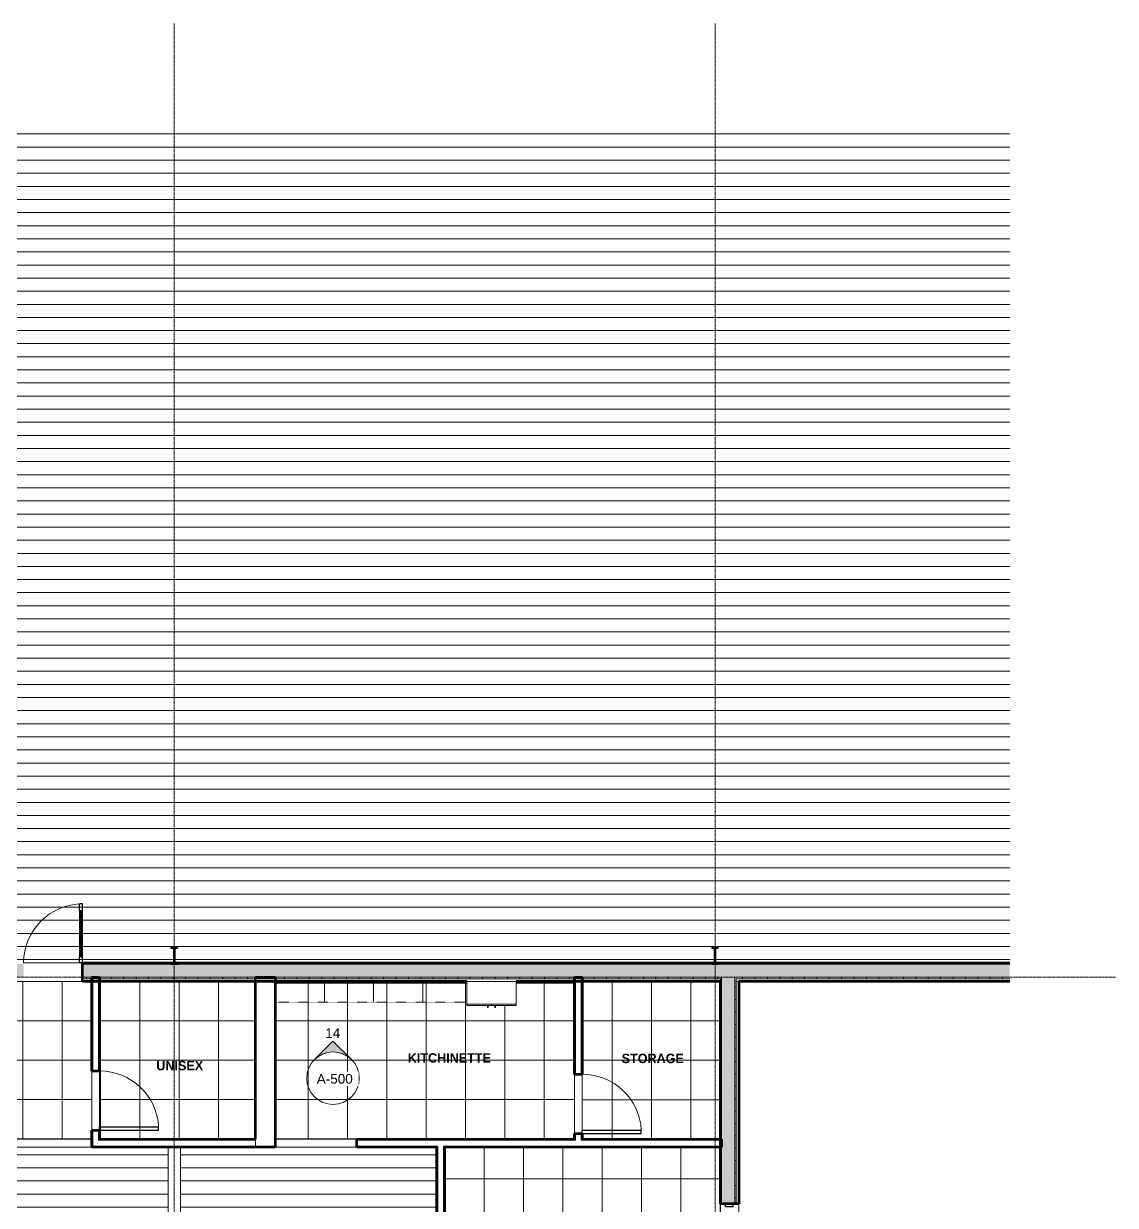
# Model space of a CAD drawing. Header units: inches. Extents: x 30 to 2293, y -1876 to -115.
# Drawn here: x 1608 to 2275, y -836 to -115 of the extents above; entities that cross this region are included whole.
import ezdxf

# ---------------------------------------------------------------- set-up
doc = ezdxf.new("R2010")
doc.units = ezdxf.units.IN
doc.header["$MEASUREMENT"] = 0
doc.linetypes.add('Grid Line 1_2_', pattern=[0.875, 0.5, -0.125, 0.125, -0.125])
doc.linetypes.add('Overhead', pattern=[0.15625, 0.09375, -0.0625])
for name, color, linetype, lineweight in [('A-AREA-IDEN', 2, 'Continuous', 9), ('A-CLNG', 13, 'Continuous', 18), ('A-CLNG-PATT', 13, 'Continuous', 18), ('A-DOOR', 31, 'Continuous', 18), ('A-DOOR-GLAZ', 31, 'Continuous', 40), ('A-GLAZ-CWMG', 51, 'Continuous', 9), ('A-ROOF-PATT', 132, 'Continuous', 18), ('A-WALL', 113, 'Continuous', 18), ('A-WALL-PATT', 111, 'Continuous', 60), ('G-ANNO-SYMB', 111, 'Continuous', 9), ('I-FURN-PNLS', 30, 'Continuous', 9), ('I-WALL', 2, 'Continuous', 18), ('L-SITE-WALL', 31, 'Continuous', 18), ('Q-CASE', 31, 'Continuous', 9), ('S-BEAM', 12, 'Continuous', 9), ('S-COLS', 52, 'Continuous', 9), ('S-GRID', 1, 'Continuous', 9)]:
    doc.layers.add(name, color=color, linetype=linetype, lineweight=lineweight)
doc.styles.add('Arial', font='arial.ttf', dxfattribs={"height": 5.901198})
doc.styles.add('Century Gothic_B', font='GOTHICB.TTF', dxfattribs={"height": 5.744479})
pattern_1 = [(161.57, (0.32, 0.32), (-2.56049618, -0.00053739), [0, -18.214, 2.022, 0]), (18.43, (-0.32, 0.32), (-2.56049618, 0.00053739), [0, -18.214, 2.022, 0]), (108.43, (0.32, 0.32), (1.2792209, -6.40087673), [6.07, -14.166]), (71.57, (-0.32, 0.32), (1.2792209, 6.40087673), [6.07, -14.166])]
pattern_2 = [(0, (0, 0), (0, 7.554), []), (90, (0, 0), (-7.554, 5e-16), [])]
pattern_3 = [(45, (0, 0), (-6.335677, 6.335677), []), (45, (0, 9.6), (-6.335677, 6.335677), [])]
pattern_4 = [(0, (0, 0), (20.48, 5.12), [0.845, -14.515, 0.845, -14.515, -81.92]), (0, (0, 0), (20.48, 5.12), [-30.72, 0.845, -29.875, 0.845, -14.515, -35.84]), (0, (0, 0), (20.48, 5.12), [-76.8, 0.845, -9.395, 0.845, -24.755]), (120, (7.68, 2.56), (-14.67405, 15.1762), [0.845, -14.515, 0.845, -14.515, -81.92]), (120, (7.68, 2.56), (-14.67405, 15.1762), [-30.72, 0.845, -29.875, 0.845, -14.515, -35.84]), (120, (7.68, 2.56), (-14.67405, 15.1762), [-76.8, 0.845, -9.395, 0.845, -24.755]), (240, (10.24, 12.8), (-5.80595, -20.2962), [0.845, -14.515, 0.845, -14.515, -81.92]), (240, (10.24, 12.8), (-5.80595, -20.2962), [-30.72, 0.845, -29.875, 0.845, -14.515, -35.84]), (240, (10.24, 12.8), (-5.80595, -20.2962), [-76.8, 0.845, -9.395, 0.845, -24.755])]

# ---------------------------------------------------------------- blocks, each defined once
blk = doc.blocks.new('Single-Glass 1 - 36_ x 84_-598703-REFLECTED CEILING PLAN - OFFICE ANNEX')
at = {"layer": 'A-DOOR', "color": 50, "lineweight": 30}
for p, q in [((16, 37.625), (16, 41.625)), ((18, 41.625), (16, 41.625)), ((16, 37.625), (18, 37.625)), ((18, 37.625), (18, 41.625)), ((16, 9.625), (18, 9.625)), ((16, 5.625), (16, 9.625)), ((18, 5.625), (18, 9.625)), ((18, 5.625), (16, 5.625))]:
    blk.add_line(p, q, dxfattribs=at)
at = {"layer": 'A-DOOR', "color": 7, "lineweight": 9}
for p, q in [((16, 9.625), (16, 37.625)), ((18, 9.625), (18, 37.625))]:
    blk.add_line(p, q, dxfattribs=at)
blk.add_arc((18, 5.625), 36, 90, 180, dxfattribs=at)
at = {"layer": 'A-DOOR-GLAZ', "color": 90}
blk.add_line((17, 37.625), (17, 9.625), dxfattribs=at)
blk = doc.blocks.new('Rectangular Mullion - Exterior 2_ x 4_5_-607530-REFLECTED CEILING PLAN - OFFICE ANNEX')
at = {"layer": 'A-GLAZ-CWMG', "color": 50, "lineweight": 30}
for p, q in [((0, 1.5), (-2, 1.5)), ((-2, 1.5), (-2, -3)), ((0, -3), (0, 1.5)), ((-2, -3), (0, -3))]:
    blk.add_line(p, q, dxfattribs=at)
blk = doc.blocks.new('W-Wide Flange - W18X50-V19-REFLECTED CEILING PLAN - OFFICE ANNEX')
at = {"layer": 'S-BEAM', "color": 7}
for p, q in [((1696.56, -800.04), (1696.56, -1173.52)), ((1704.06, -800.04), (1704.06, -1173.52)), ((1696.56, -1175.65), (1696.56, -1519.23)), ((1704.06, -1175.65), (1704.06, -1519.23)), ((1696.56, -1519.25), (1696.56, -1519.23)), ((1696.56, -1519.23), (1704.06, -1519.23)), ((1699.45, -1519.25), (1696.56, -1519.25)), ((1700.13, -1519.93), (1700.13, -1519.28)), ((1700.49, -1519.28), (1700.49, -1519.93)), ((1704.06, -1519.25), (1701.17, -1519.25)), ((1704.06, -1519.23), (1704.06, -1519.25))]:
    blk.add_line(p, q, dxfattribs=at)
for centre, start_param, end_param in [((1699.45, -1519.28), 0, 1.570796), ((1701.17, -1519.28), 1.570796, 3.141593)]:
    blk.add_ellipse(centre, major_axis=(0.68, 0), ratio=0.041631, start_param=start_param, end_param=end_param, dxfattribs=at)
blk = doc.blocks.new('Open Source Metal Building_Exterior_rvt-1-REFLECTED CEILING PLAN - OFFICE ANNEX')
at = {"layer": 'A-ROOF-PATT', "lineweight": 9}
h = blk.add_hatch(dxfattribs=at)
h.set_pattern_fill('FP_35', style=0, pattern_type=2)
h.set_pattern_definition([(180, (-24239.079, 22238.233), (1e-15, 7.993), [])])
h.paths.add_polyline_path([(1370.17, -687.71), (1370.2, -687.66), (1370.2, -679.28), (1370.04, -678.9), (1369.65, -678.74), (1368.31, -678.74), (1368.31, -678.47), (1372.31, -678.47), (1372.31, -678.74), (1370.97, -678.74), (1370.59, -678.9), (1370.43, -679.28), (1370.45, -687.71), (1700.17, -687.71), (1700.2, -687.66), (1700.2, -679.28), (1700.04, -678.9), (1699.65, -678.74), (1698.31, -678.74), (1698.31, -678.47), (1702.31, -678.47), (1702.31, -678.74), (1700.97, -678.74), (1700.59, -678.9), (1700.43, -679.35), (1700.45, -687.71), (2030.17, -687.71), (2030.2, -687.66), (2030.2, -679.28), (2030.04, -678.9), (2029.65, -678.74), (2028.31, -678.74), (2028.31, -678.47), (2032.31, -678.47), (2032.31, -678.74), (2030.97, -678.74), (2030.59, -678.9), (2030.43, -679.35), (2030.45, -687.71), (2210.16, -687.71), (2210.16, -179.33), (126.52, -179.33), (126.52, -687.71), (380.17, -687.71), (380.2, -687.66), (380.2, -679.28), (380.04, -678.9), (379.65, -678.74), (378.31, -678.74), (378.31, -678.47), (382.31, -678.47), (382.31, -678.74), (380.97, -678.74), (380.59, -678.9), (380.43, -679.35), (380.45, -687.71), (710.17, -687.71), (710.2, -687.66), (710.2, -679.28), (710.04, -678.9), (709.65, -678.74), (708.31, -678.74), (708.31, -678.47), (712.31, -678.47), (712.31, -678.74), (710.97, -678.74), (710.59, -678.9), (710.43, -679.35), (710.45, -687.71), (760.61, -687.71), (760.61, -200.84), (1118.36, -200.84), (1118.36, -448.84), (1039.36, -448.84), (1039.36, -571.59), (1118.36, -571.59), (1118.36, -687.71), (1370.04, -687.71)], flags=0)
h.paths.add_polyline_path([(852.8, -687.71), (1040.17, -687.71), (1040.2, -687.66), (1040.2, -679.28), (1040.04, -678.9), (1039.65, -678.74), (1038.31, -678.74), (1038.31, -678.47), (1042.31, -678.47), (1042.31, -678.74), (1040.97, -678.74), (1040.59, -678.9), (1040.43, -679.35), (1040.45, -687.71), (1113.61, -687.71), (1113.61, -675.59), (765.36, -675.59), (765.36, -687.71), (777.65, -687.71)], flags=0)
h.paths.add_polyline_path([(882.26, -639.09), (887.01, -639.09), (887.01, -636.71), (882.26, -636.71)], flags=0)
h.paths.add_polyline_path([(765.36, -576.34), (826.86, -576.34), (826.86, -571.59), (765.36, -571.59)], flags=0)
h.paths.add_polyline_path([(826.86, -448.84), (826.86, -444.09), (765.36, -444.09), (765.36, -448.84), (777.65, -448.84)], flags=0)
h.paths.add_polyline_path([(1031.23, -383.71), (1035.36, -383.71), (1035.36, -381.34), (1030.61, -381.34), (1030.61, -383.71)], flags=0)
h.paths.add_polyline_path([(862.26, -383.71), (867.01, -383.71), (867.01, -349.59), (862.26, -349.59), (862.26, -379.34)], flags=0)
h = blk.add_hatch(dxfattribs=at)
h.set_pattern_fill('FP_33', style=0, pattern_type=2)
h.set_pattern_definition([(180, (-24239.079, 21231.977), (1e-15, 7.993), [])])
h.paths.add_polyline_path([(1949.7, -1624.02), (2105.44, -1624.02), (2105.44, -1405.9), (2045.94, -1405.9), (2045.94, -1405.96), (2042.31, -1405.96), (2042.31, -1409.46), (2045.94, -1409.46), (2045.94, -1418.21), (2045.81, -1418.21), (2045.81, -1537.46), (1709.69, -1537.46), (1709.69, -1538.96), (487.19, -1538.96), (487.19, -1537.46), (367.31, -1537.46), (367.31, -1522.46), (365.81, -1522.46), (365.81, -1125.33), (365.58, -1125.33), (365.58, -1019.33), (368.31, -1019.33), (368.31, -1015.83), (365.81, -1015.83), (365.81, -1004.85), (368.31, -1004.85), (368.31, -1001.35), (186.31, -1001.35), (186.31, -1624.02), (1689.25, -1624.02)], flags=0)
h.paths.add_polyline_path([(415.94, -1532.96), (487.19, -1532.96), (487.19, -1527.71), (710.2, -1527.71), (710.2, -1521.27), (710.04, -1520.89), (709.65, -1520.73), (708.31, -1520.73), (708.31, -1520.46), (712.31, -1520.46), (712.31, -1520.73), (710.97, -1520.73), (710.59, -1520.89), (710.43, -1521.27), (710.43, -1527.71), (1040.2, -1527.71), (1040.2, -1521.27), (1040.04, -1520.89), (1039.65, -1520.73), (1038.31, -1520.73), (1038.31, -1520.46), (1042.31, -1520.46), (1042.31, -1520.73), (1040.97, -1520.73), (1040.59, -1520.89), (1040.43, -1521.27), (1040.43, -1527.71), (1102.03, -1527.71), (1102.03, -1340.96), (1181.03, -1340.96), (1181.03, -1017.21), (1082.4, -1017.21), (1082.4, -1012.46), (1116.03, -1012.46), (1116.03, -975.09), (1101.28, -975.09), (1101.28, -945.09), (1116.03, -945.09), (1116.03, -933.09), (1101.28, -933.09), (1101.28, -922.59), (1090.78, -922.59), (1090.78, -907.84), (1069.4, -907.84), (1069.4, -922.59), (1044.06, -922.59), (1044.06, -1519.25), (1036.56, -1519.23), (1036.56, -922.59), (949.4, -922.59), (949.4, -907.84), (928.03, -907.84), (928.03, -922.59), (917.53, -922.59), (917.53, -933.09), (902.78, -933.09), (902.78, -945.09), (917.53, -945.09), (917.53, -975.09), (902.78, -975.09), (902.78, -1012.46), (934.4, -1012.46), (934.4, -1017.21), (898.03, -1017.21), (898.03, -962.77), (714.06, -962.77), (714.06, -1519.25), (706.56, -1519.23), (706.56, -962.77), (627.56, -962.77), (627.56, -1012.71), (481.44, -1012.71), (481.44, -1127.7), (384.06, -1127.7), (384.06, -1519.25), (377.06, -1519.25), (377.06, -1522.46), (371.81, -1522.46), (371.81, -1532.96), (414.94, -1532.96)], flags=0)
h.paths.add_polyline_path([(2036.25, -1532.96), (2041.31, -1532.96), (2041.31, -1418.21), (2034.06, -1418.21), (2034.06, -1519.25), (2026.56, -1519.23), (2026.56, -1347.59), (1949.31, -1347.59), (1949.31, -1376.59), (1803.12, -1376.59), (1803.12, -1532.96), (2035.25, -1532.96)], flags=0)
h.paths.add_polyline_path([(1744.75, -1532.96), (1798.62, -1532.96), (1798.62, -1456.21), (1709.69, -1456.21), (1709.69, -1532.96), (1711.69, -1532.96)], flags=0)
h.paths.add_polyline_path([(2030.2, -1530.46), (2028.31, -1530.46), (2028.31, -1530.19), (2029.65, -1530.19), (2030.04, -1530.03), (2030.2, -1529.65), (2030.2, -1521.27), (2030.04, -1520.89), (2029.65, -1520.73), (2028.31, -1520.73), (2028.31, -1520.46), (2032.31, -1520.46), (2032.31, -1520.73), (2030.97, -1520.73), (2030.59, -1520.89), (2030.43, -1521.27), (2030.43, -1529.65), (2030.59, -1530.03), (2030.97, -1530.19), (2032.31, -1530.19), (2032.31, -1530.46), (2030.43, -1530.46)], flags=0)
h.paths.add_polyline_path([(380.43, -1530.46), (378.31, -1530.46), (378.31, -1530.19), (379.65, -1530.19), (380.04, -1530.03), (380.2, -1529.65), (380.2, -1521.27), (380.04, -1520.89), (379.65, -1520.73), (378.31, -1520.73), (378.31, -1520.46), (382.31, -1520.46), (382.31, -1520.73), (380.97, -1520.73), (380.59, -1520.89), (380.43, -1521.27), (380.43, -1529.65), (380.59, -1530.03), (380.97, -1530.19), (382.31, -1530.19), (382.31, -1530.46), (380.97, -1530.46)], flags=0)
h.paths.add_polyline_path([(199.31, -1530.46), (195.31, -1530.46), (195.31, -1530.19), (196.65, -1530.19), (197.04, -1530.03), (197.2, -1529.65), (197.2, -1521.27), (197.04, -1520.89), (196.65, -1520.73), (195.31, -1520.73), (195.31, -1520.46), (199.31, -1520.46), (199.31, -1520.73), (197.97, -1520.73), (197.59, -1520.89), (197.43, -1521.27), (197.43, -1529.65), (197.59, -1530.03), (197.97, -1530.19), (199.31, -1530.19)], flags=0)
h.paths.add_polyline_path([(1589.78, -1527.71), (1700.2, -1527.71), (1700.2, -1521.27), (1700.04, -1520.89), (1699.65, -1520.73), (1698.31, -1520.73), (1698.31, -1520.46), (1702.31, -1520.46), (1702.31, -1520.73), (1700.97, -1520.73), (1700.59, -1520.89), (1700.43, -1521.27), (1700.43, -1527.71), (1704.94, -1527.71), (1704.94, -1451.71), (1798.62, -1451.71), (1798.62, -1371.84), (1860.56, -1371.84), (1860.56, -800.04), (1704.06, -800.04), (1704.06, -1173.52), (1799.69, -1173.52), (1799.69, -1175.65), (1796.85, -1175.65), (1796.85, -1175.52), (1796.92, -1175.52), (1796.92, -1175.59), (1799.62, -1175.59), (1799.62, -1175.45), (1796.06, -1175.45), (1796.06, -1175.65), (1704.06, -1175.65), (1704.06, -1519.25), (1696.56, -1519.23), (1696.56, -1175.65), (1644.06, -1175.65), (1644.06, -1175.45), (1640.5, -1175.45), (1640.5, -1175.59), (1643.21, -1175.59), (1643.21, -1175.52), (1643.27, -1175.52), (1643.27, -1175.65), (1640.44, -1175.65), (1640.44, -1173.52), (1696.56, -1173.52), (1696.56, -800.04), (1589.78, -800.04), (1589.78, -1458.3)], flags=0)
h.paths.add_polyline_path([(2030.43, -1519.92), (2030.13, -1519.92), (2030.13, -1519.28), (2030.49, -1519.28), (2030.49, -1519.92)], flags=0)
h.paths.add_polyline_path([(1700.49, -1519.92), (1700.13, -1519.92), (1700.13, -1519.28), (1700.49, -1519.28)], flags=0)
h.paths.add_polyline_path([(1040.43, -1519.92), (1040.13, -1519.92), (1040.13, -1519.28), (1040.49, -1519.28), (1040.49, -1519.92)], flags=0)
h.paths.add_polyline_path([(710.49, -1519.92), (710.13, -1519.92), (710.13, -1519.28), (710.49, -1519.28)], flags=0)
h.paths.add_polyline_path([(380.13, -1519.92), (380.13, -1519.28), (380.49, -1519.28), (380.49, -1519.92), (380.2, -1519.92)], flags=0)
h.paths.add_polyline_path([(197.61, -1519.9), (197.26, -1519.9), (197.26, -1519.26), (197.61, -1519.26)], flags=0)
h.paths.add_polyline_path([(199.31, -1519.24), (193.69, -1519.21), (193.69, -1015.96), (201.19, -1015.96), (201.19, -1519.24), (199.77, -1519.24)], flags=0)
h.paths.add_polyline_path([(1800.01, -1289.65), (1799.95, -1289.65), (1799.95, -1286.82), (1800.08, -1286.82), (1800.08, -1286.88), (1800.01, -1286.88), (1800.01, -1289.59), (1800.15, -1289.59), (1800.15, -1286.03), (1799.95, -1286.03), (1799.95, -1179.27), (1800.15, -1179.27), (1800.15, -1175.71), (1801.72, -1175.71), (1801.72, -1179.27), (1802.08, -1179.27), (1802.08, -1289.65), (1800.08, -1289.65)], flags=0)
h.paths.add_polyline_path([(1802.02, -1289.59), (1802.02, -1286.09), (1801.79, -1286.09), (1801.79, -1286.28), (1801.72, -1286.28), (1801.72, -1289.59)], flags=0)
h.paths.add_polyline_path([(1796.31, -1173.88), (1799.62, -1173.88), (1799.62, -1173.59), (1796.13, -1173.59), (1796.13, -1173.81), (1796.31, -1173.81)], flags=0)
h.paths.add_polyline_path([(1642.21, -1173.88), (1643.81, -1173.88), (1643.81, -1173.81), (1644, -1173.81), (1644, -1173.59), (1640.5, -1173.59), (1640.5, -1173.88), (1640.79, -1173.88)], flags=0)
h.paths.add_polyline_path([(476.94, -1122.95), (476.94, -1012.71), (384.06, -1012.71), (384.06, -1122.95), (386.97, -1122.95)], flags=0)
h.paths.add_polyline_path([(376.31, -1122.95), (376.56, -1122.95), (376.56, -1019.33), (370.08, -1019.33), (370.08, -1122.95)], flags=0)
h.paths.add_polyline_path([(196.65, -1015.46), (195.31, -1015.46), (195.31, -1015.19), (196.65, -1015.19), (197.04, -1015.03), (197.2, -1014.65), (197.2, -1006.27), (197.04, -1005.89), (196.65, -1005.73), (195.31, -1005.73), (195.31, -1005.46), (199.31, -1005.46), (199.31, -1005.73), (197.97, -1005.73), (197.59, -1005.89), (197.43, -1006.27), (197.43, -1014.65), (197.59, -1015.03), (197.97, -1015.19), (199.31, -1015.19), (199.31, -1015.46), (197.2, -1015.46)], flags=0)
h.paths.add_polyline_path([(500.08, -1007.96), (622.81, -1007.96), (622.81, -698.96), (384.06, -698.96), (384.06, -1007.96), (481.44, -1007.96)], flags=0)
h.paths.add_polyline_path([(898.03, -958.02), (898.03, -698.96), (714.06, -698.96), (714.06, -958.02), (777.65, -958.02)], flags=0)
h.paths.add_polyline_path([(627.56, -958.02), (706.56, -958.02), (706.56, -698.96), (627.56, -698.96), (627.56, -953.85)], flags=0)
h.paths.add_polyline_path([(1100.88, -931.59), (1100.5, -931.59), (1100.5, -931.26), (1100.88, -931.26)], flags=0)
h.paths.add_polyline_path([(926.53, -923.37), (926.2, -923.37), (926.2, -922.98), (926.53, -922.98)], flags=0)
at = {"layer": 'A-WALL-PATT', "lineweight": 9}
h = blk.add_hatch(dxfattribs=at)
h.set_pattern_fill('FP_31', color=8, style=0, pattern_type=2)
h.set_pattern_definition(pattern_1)
h.paths.add_polyline_path([(1540.94, -696.46), (1608.4, -696.46), (1608.4, -688.46), (1540.94, -688.46)], flags=0)
h.paths.add_polyline_path([(1234.94, -696.46), (1234.94, -688.46), (1174.4, -688.46), (1174.4, -696.46)], flags=0)
h.paths.add_polyline_path([(2210.16, -696.46), (2210.16, -688.46), (1644.4, -688.46), (1644.4, -696.46), (2079.93, -696.46)], flags=0)
h.paths.add_polyline_path([(1103.22, -696.46), (1138.4, -696.46), (1138.4, -688.46), (421.56, -688.46), (421.56, -696.46), (1038.11, -696.46)], flags=0)
h.paths.add_polyline_path([(126.52, -696.46), (385.56, -696.46), (385.56, -688.46), (126.52, -688.46), (126.52, -695.73)], flags=0)
h = blk.add_hatch(dxfattribs=at)
h.set_pattern_fill('FP_32', style=0, pattern_type=2)
h.set_pattern_definition(pattern_2)
h.paths.add_polyline_path([(1608.4, -697.46), (1608.4, -696.46), (1540.94, -696.46), (1540.94, -697.46), (1559.02, -697.46)], flags=0)
h.paths.add_polyline_path([(2079.93, -697.46), (2210.16, -697.46), (2210.16, -696.46), (2042.31, -696.46), (2042.31, -697.46), (2047.37, -697.46)], flags=0)
h.paths.add_polyline_path([(1949.7, -697.46), (2034.31, -697.46), (2034.31, -696.46), (1644.4, -696.46), (1644.4, -697.46), (1819.47, -697.46)], flags=0)
h.paths.add_polyline_path([(367.31, -697.46), (368.31, -697.46), (368.31, -696.46), (126.52, -696.46), (126.52, -697.46), (354.41, -697.46)], flags=0)
h.paths.add_polyline_path([(385.56, -697.46), (385.56, -696.46), (376.31, -696.46), (376.31, -697.46), (377.06, -697.46)], flags=0)
h.paths.add_polyline_path([(907.88, -697.46), (1138.4, -697.46), (1138.4, -696.46), (421.56, -696.46), (421.56, -697.46), (777.65, -697.46)], flags=0)
h.paths.add_polyline_path([(1174.4, -697.46), (1234.94, -697.46), (1234.94, -696.46), (1174.4, -696.46)], flags=0)
h = blk.add_hatch(dxfattribs=at)
h.set_pattern_fill('FP_31', color=8, style=0, pattern_type=2)
h.set_pattern_definition(pattern_1)
h.paths.add_polyline_path([(2034.31, -1123.5), (2042.31, -1123.5), (2042.31, -1005.79), (2034.31, -1005.79), (2034.31, -1079.38)], flags=0)
h.paths.add_polyline_path([(2042.31, -967.6), (2042.31, -872.76), (2034.31, -872.76), (2034.31, -967.6)], flags=0)
h.paths.add_polyline_path([(2042.31, -834.57), (2042.31, -696.46), (2034.31, -696.46), (2034.31, -834.57)], flags=0)
h = blk.add_hatch(dxfattribs=at)
h.set_pattern_fill('FP_32', style=0, pattern_type=2)
h.set_pattern_definition(pattern_2)
h.paths.add_polyline_path([(2042.31, -1123.5), (2043.31, -1123.5), (2043.31, -1005.79), (2042.31, -1005.79), (2042.31, -1079.38)], flags=0)
h.paths.add_polyline_path([(2042.31, -967.6), (2043.31, -967.6), (2043.31, -872.76), (2042.31, -872.76), (2042.31, -879.36)], flags=0)
h.paths.add_polyline_path([(2043.31, -834.57), (2043.31, -697.46), (2042.31, -697.46), (2042.31, -834.57)], flags=0)
at = {"layer": 'S-COLS'}
h = blk.add_hatch(dxfattribs=at)
h.set_pattern_fill('FP_34', color=256, style=0, pattern_type=2)
h.set_pattern_definition(pattern_3)
h.paths.add_polyline_path([(1698.31, -688.47), (1702.31, -688.47), (1702.31, -688.2), (1700.97, -688.2), (1700.59, -688.04), (1700.43, -687.66), (1700.43, -679.28), (1700.59, -678.9), (1700.97, -678.74), (1702.31, -678.74), (1702.31, -678.47), (1698.31, -678.47), (1698.31, -678.74), (1699.65, -678.74), (1700.04, -678.9), (1700.2, -679.35), (1700.2, -687.66), (1700.04, -688.04), (1699.65, -688.2), (1698.31, -688.2)], flags=0)
h = blk.add_hatch(dxfattribs=at)
h.set_pattern_fill('FP_34', color=256, style=0, pattern_type=2)
h.set_pattern_definition(pattern_3)
h.paths.add_polyline_path([(2032.31, -688.47), (2032.31, -688.2), (2030.97, -688.2), (2030.59, -688.04), (2030.43, -687.66), (2030.43, -679.28), (2030.59, -678.9), (2030.97, -678.74), (2032.31, -678.74), (2032.31, -678.47), (2028.31, -678.47), (2028.31, -678.74), (2029.65, -678.74), (2030.04, -678.9), (2030.2, -679.35), (2030.2, -687.66), (2030.04, -688.04), (2029.65, -688.2), (2028.31, -688.2), (2028.31, -688.47), (2031.09, -688.47)], flags=0)
at = {"layer": 'A-WALL', "color": 10}
for p, q in [((1644.4, -688.46), (2210.16, -688.46)), ((1644.4, -696.46), (2034.31, -696.46)), ((1644.4, -697.46), (2033.56, -697.46)), ((2033.56, -697.46), (2034.31, -697.46)), ((2033.56, -698.96), (2033.56, -697.46)), ((2034.31, -697.46), (2033.56, -697.46)), ((2034.31, -697.46), (2034.31, -696.46)), ((2034.31, -698.96), (2034.31, -697.46)), ((2034.31, -698.96), (2034.31, -834.57)), ((2042.31, -696.46), (2210.16, -696.46)), ((2042.31, -697.46), (2042.31, -696.46)), ((2042.31, -698.96), (2042.31, -697.46)), ((2042.31, -698.96), (2042.31, -834.57)), ((2043.31, -697.46), (2210.16, -697.46)), ((2043.31, -698.96), (2043.31, -697.46)), ((2043.31, -698.96), (2044.81, -698.96)), ((2043.31, -698.96), (2043.31, -834.57))]:
    blk.add_line(p, q, dxfattribs=at)
at = {"layer": 'L-SITE-WALL', "color": 10}
for p, q in [((1644.4, -687.71), (1608.4, -687.71)), ((1608.4, -698.96), (1644.4, -698.96)), ((2033.56, -834.57), (2033.56, -872.76)), ((2044.81, -872.76), (2044.81, -834.57))]:
    blk.add_line(p, q, dxfattribs=at)
at = {"layer": 'L-SITE-WALL', "color": 250, "lineweight": 60}
for p, q in [((1644.4, -698.96), (1644.4, -687.71)), ((1644.4, -687.71), (2210.16, -687.71)), ((1878.94, -698.96), (1644.4, -698.96)), ((2033.56, -698.96), (1908.94, -698.96)), ((2033.56, -834.57), (2033.56, -698.96)), ((2210.16, -698.96), (2044.81, -698.96)), ((2044.81, -698.96), (2044.81, -834.57)), ((2044.81, -834.57), (2033.56, -834.57))]:
    blk.add_line(p, q, dxfattribs=at)
at = {"layer": 'S-COLS', "color": 90, "lineweight": 40}
for p, q in [((1698.31, -678.74), (1698.31, -678.47)), ((1698.31, -678.47), (1702.31, -678.47)), ((1699.65, -678.74), (1698.31, -678.74)), ((1700.2, -687.66), (1700.2, -679.28)), ((1700.43, -679.28), (1700.43, -687.66)), ((1702.31, -678.74), (1700.97, -678.74)), ((1702.31, -678.47), (1702.31, -678.74)), ((2028.31, -678.74), (2028.31, -678.47)), ((2028.31, -678.47), (2032.31, -678.47)), ((2029.65, -678.74), (2028.31, -678.74)), ((2030.2, -687.66), (2030.2, -679.28)), ((2030.43, -679.28), (2030.43, -687.66)), ((2032.31, -678.74), (2030.97, -678.74)), ((2032.31, -678.47), (2032.31, -678.74)), ((1698.31, -688.2), (1699.65, -688.2)), ((1698.31, -688.47), (1698.31, -688.2)), ((1702.31, -688.47), (1698.31, -688.47)), ((1700.97, -688.2), (1702.31, -688.2)), ((1702.31, -688.2), (1702.31, -688.47)), ((2028.31, -688.2), (2029.65, -688.2)), ((2028.31, -688.47), (2028.31, -688.2)), ((2032.31, -688.47), (2028.31, -688.47)), ((2030.97, -688.2), (2032.31, -688.2)), ((2032.31, -688.2), (2032.31, -688.47))]:
    blk.add_line(p, q, dxfattribs=at)
for centre, start, end in [((1699.65, -679.28), 0, 90), ((1700.97, -679.28), 90, 180), ((2029.65, -679.28), 0, 90), ((2030.97, -679.28), 90, 180), ((1699.65, -687.66), 270, 0), ((1700.97, -687.66), 180, 270), ((2029.65, -687.66), 270, 0), ((2030.97, -687.66), 180, 270)]:
    blk.add_arc(centre, 0.543, start, end, dxfattribs=at)
at = {"layer": 'S-GRID', "linetype": 'Grid Line 1_2_'}
for p, q in [((1700.31, -114.83), (1700.31, -1843.89)), ((2030.31, -114.83), (2030.31, -1843.89)), ((2274.62, -696.46), (62.02, -696.46))]:
    blk.add_line(p, q, dxfattribs=at)
at = {"lineweight": 9}
for name, p in [('Single-Glass 1 - 36_ x 84_-598703-REFLECTED CEILING PLAN - OFFICE ANNEX', (1626.4, -693.34)), ('W-Wide Flange - W18X50-V19-REFLECTED CEILING PLAN - OFFICE ANNEX', (0, 0))]:
    blk.add_blockref(name, p, dxfattribs=at)
at = {"lineweight": 9, "extrusion": (0, 0, -1), "rotation": 90.0000000000013}
blk.add_blockref('Rectangular Mullion - Exterior 2_ x 4_5_-607530-REFLECTED CEILING PLAN - OFFICE ANNEX', (-2039.75, -834.57), dxfattribs=at)
blk = doc.blocks.new('Single-Flush - 36_ x 84_-340239-REFLECTED CEILING PLAN - OFFICE ANNEX')
at = {"layer": 'A-DOOR', "lineweight": 30}
for p, q in [((16, 2.37), (16, 38.39)), ((18, 38.39), (16, 38.39)), ((18, 2.37), (18, 38.39)), ((18, 2.37), (16, 2.37))]:
    blk.add_line(p, q, dxfattribs=at)
at = {"layer": 'A-DOOR', "lineweight": 9}
blk.add_arc((18, 2.37), 36.07, 93.17885, 180, dxfattribs=at)
blk = doc.blocks.new('293304 - 293304 2-686364-REFLECTED CEILING PLAN - OFFICE ANNEX')
at = {"layer": 'I-FURN-PNLS'}
blk.add_line((0.91, -14.15), (0.91, -13.4), dxfattribs=at)
at = {"layer": 'Q-CASE'}
for p, q in [((15.91, 0.6), (-14.09, 0.6)), ((-14.09, 0.6), (-14.09, -14.15)), ((-14.09, 0.6), (-14.09, -13.4)), ((-14.09, 0.6), (15.91, 0.6)), ((15.91, -14.15), (15.91, 0.6)), ((15.91, -13.4), (15.91, 0.6)), ((15.91, -13.4), (-14.09, -13.4)), ((-14.09, -14.15), (15.91, -14.15)), ((-1.53, -14.15), (-1.53, -15.17)), ((-1.15, -15.15), (-1.15, -14.15)), ((2.97, -15.15), (2.97, -14.15)), ((3.35, -14.15), (3.35, -15.17))]:
    blk.add_line(p, q, dxfattribs=at)
for centre, start, end in [((-1.34, -15.17), 180, 5.5918), ((3.16, -15.17), 174.4082, 0)]:
    blk.add_arc(centre, 0.188, start, end, dxfattribs=at)
blk = doc.blocks.new('Upper Cabinet-Double Door-Wall - 27_ x 36_H-702586-REFLECTED CEILING PLAN - OFFICE ANNEX')
at = {"layer": 'Q-CASE', "linetype": 'Overhead'}
for p, q in [((-12.33, 0.31), (-12.33, 12.31)), ((-12.33, 12.31), (14.67, 12.31)), ((14.67, 12.31), (14.67, 0.31)), ((14.67, 0.31), (-12.33, 0.31))]:
    blk.add_line(p, q, dxfattribs=at)
blk = doc.blocks.new('Upper Cabinet-Double Door-Wall - 30_ x 36_H-702469-REFLECTED CEILING PLAN - OFFICE ANNEX')
at = {"layer": 'Q-CASE', "linetype": 'Overhead'}
for p, q in [((-13.83, 0.31), (-13.83, 12.31)), ((-13.83, 12.31), (16.17, 12.31)), ((16.17, 12.31), (16.17, 0.31)), ((16.17, 0.31), (-13.83, 0.31))]:
    blk.add_line(p, q, dxfattribs=at)
blk = doc.blocks.new('Elevation - Filled Arrow-152140-REFLECTED CEILING PLAN - OFFICE ANNEX')
at = {"layer": 'G-ANNO-SYMB'}
blk.add_circle((0, 0), 0.25, dxfattribs=at)
blk = doc.blocks.new('Elevation - Filled Arrow-151867-REFLECTED CEILING PLAN - OFFICE ANNEX')
at = {"layer": 'G-ANNO-SYMB'}
h = blk.add_hatch(color=256, dxfattribs=at)
edge = h.paths.add_edge_path(flags=0)
edge.add_line((0, 0.354), (0.177, 0.177))
edge.add_arc((0, 0), 0.25, 45, 135)
edge.add_line((-0.177, 0.177), (0, 0.354))
for p, q in [((0, 0.354), (-0.177, 0.177)), ((0, 0.354), (-0.177, 0.177)), ((0.177, 0.177), (0, 0.354)), ((0.177, 0.177), (0, 0.354))]:
    blk.add_line(p, q, dxfattribs=at)
blk.add_arc((0, 0), 0.25, 45, 135, dxfattribs=at)

msp = doc.modelspace()

# ---------------------------------------------------------------- hatches: boundary and pattern name
at = {"layer": 'A-CLNG-PATT'}
h = msp.add_hatch(dxfattribs=at)
h.set_pattern_fill('FP_20', color=256, style=0, pattern_type=2)
h.set_pattern_definition([(90, (1631.903, -747.063), (24, -1e-15), []), (0, (1631.903, -747.063), (0, -24), [])])
h.paths.add_polyline_path([(1650.03, -795.29), (1650.03, -698.96), (1589.78, -698.96), (1589.78, -795.29), (1624.13, -795.29)], flags=0)
h = msp.add_hatch(dxfattribs=at)
h.set_pattern_fill('FP_21', color=256, style=0, pattern_type=2)
h.set_pattern_definition([(0, (1703.286, -747.063), (0, -24), []), (270, (1703.286, -747.063), (-24, -1e-15), [])])
h.paths.add_polyline_path([(1749.94, -795.29), (1749.94, -698.96), (1654.78, -698.96), (1654.78, -795.29), (1689.25, -795.29)], flags=0)
h = msp.add_hatch(dxfattribs=at)
h.set_pattern_fill('FP_23', color=256, style=0, pattern_type=2)
h.set_pattern_definition([(270, (2015.437, -771.125), (-24, -1e-15), []), (180, (2015.437, -771.125), (3e-15, 24), [])])
h.paths.add_polyline_path([(2033.56, -795.29), (2033.56, -698.96), (1949.31, -698.96), (1949.31, -795.29), (2014.82, -795.29)], flags=0)
h = msp.add_hatch(dxfattribs=at)
h.set_pattern_fill('FP_22', color=256, style=0, pattern_type=2)
h.set_pattern_definition([(0, (1854.053, -747.063), (0, -24), []), (270, (1854.053, -747.063), (-24, -1e-15), [])])
h.paths.add_polyline_path([(1944.56, -795.29), (1944.56, -699.59), (1908.94, -699.59), (1908.94, -713.71), (1878.94, -713.71), (1878.94, -699.59), (1761.94, -699.59), (1761.94, -795.29), (1819.47, -795.29)], flags=0)
h = msp.add_hatch(dxfattribs=at)
h.set_pattern_fill('FP_3', color=256, style=0, pattern_type=2)
h.set_pattern_definition([(0, (1937.437, -867.438), (0, -24), []), (270, (1937.437, -867.438), (-24, -1e-15), [])])
h.paths.add_polyline_path([(2033.56, -934.84), (2033.56, -800.04), (1865.31, -800.04), (1865.31, -934.84), (1949.7, -934.84)], flags=0)
at = {"layer": 'A-WALL-PATT', "lineweight": 9}
h = msp.add_hatch(dxfattribs=at)
h.set_pattern_fill('FP_1', color=256, style=0, pattern_type=2)
h.set_pattern_definition(pattern_4)
h.paths.add_polyline_path([(1650.03, -799.41), (1650.65, -799.41), (1650.65, -789.66), (1650.03, -789.66), (1650.03, -795.29)], flags=0)
h.paths.add_polyline_path([(1650.65, -753.66), (1650.65, -696.46), (1650.03, -696.46), (1650.03, -753.66)], flags=0)
h = msp.add_hatch(dxfattribs=at)
h.set_pattern_fill('FP_1', color=256, style=0, pattern_type=2)
h.set_pattern_definition(pattern_4)
h.paths.add_polyline_path([(1654.15, -795.29), (1654.78, -795.29), (1654.78, -789.66), (1654.15, -789.66)], flags=0)
h.paths.add_polyline_path([(1654.15, -753.66), (1654.78, -753.66), (1654.78, -696.46), (1654.15, -696.46)], flags=0)
h = msp.add_hatch(dxfattribs=at)
h.set_pattern_fill('FP_1', color=256, style=0, pattern_type=2)
h.set_pattern_definition(pattern_4)
h.paths.add_polyline_path([(1945.19, -699.59), (1945.19, -698.96), (1908.94, -698.96), (1908.94, -699.59), (1944.56, -699.59)], flags=0)
h.paths.add_polyline_path([(1878.94, -699.59), (1878.94, -698.96), (1761.94, -698.96), (1761.94, -699.59), (1819.47, -699.59)], flags=0)
h = msp.add_hatch(dxfattribs=at)
h.set_pattern_fill('FP_1', color=256, style=0, pattern_type=2)
h.set_pattern_definition(pattern_4)
h.paths.add_polyline_path([(1944.56, -795.29), (1945.19, -795.29), (1945.19, -791.66), (1944.56, -791.66)], flags=0)
h.paths.add_polyline_path([(1945.19, -755.66), (1945.19, -699.59), (1944.56, -699.59), (1944.56, -755.66)], flags=0)
h.paths.add_polyline_path([(1944.56, -698.96), (1945.19, -698.96), (1945.19, -696.46), (1944.56, -696.46)], flags=0)
h = msp.add_hatch(dxfattribs=at)
h.set_pattern_fill('FP_1', color=256, style=0, pattern_type=2)
h.set_pattern_definition(pattern_4)
h.paths.add_polyline_path([(1948.69, -795.29), (1949.31, -795.29), (1949.31, -791.66), (1948.69, -791.66)], flags=0)
h.paths.add_polyline_path([(1948.69, -755.66), (1949.31, -755.66), (1949.31, -696.46), (1948.69, -696.46)], flags=0)
h = msp.add_hatch(dxfattribs=at)
h.set_pattern_fill('FP_1', color=256, style=0, pattern_type=2)
h.set_pattern_definition(pattern_4)
h.paths.add_polyline_path([(2014.82, -800.04), (2034.31, -800.04), (2034.31, -799.41), (1865.31, -799.41), (1865.31, -800.04), (1949.7, -800.04)], flags=0)
h.paths.add_polyline_path([(1860.56, -800.04), (1861.19, -800.04), (1861.19, -799.41), (1811.67, -799.41), (1811.67, -800.04), (1819.47, -800.04)], flags=0)
h.paths.add_polyline_path([(1754.36, -800.04), (1761.94, -800.04), (1761.94, -799.41), (1650.03, -799.41), (1650.03, -800.04), (1749.94, -800.04)], flags=0)
h = msp.add_hatch(dxfattribs=at)
h.set_pattern_fill('FP_1', color=256, style=0, pattern_type=2)
h.set_pattern_definition(pattern_4)
h.paths.add_polyline_path([(2034.31, -795.91), (2034.31, -795.29), (1948.69, -795.29), (1948.69, -795.91), (2014.82, -795.91)], flags=0)
h.paths.add_polyline_path([(1945.19, -795.91), (1945.19, -795.29), (1811.67, -795.29), (1811.67, -795.91), (1819.47, -795.91)], flags=0)
h.paths.add_polyline_path([(1749.94, -795.91), (1749.94, -795.29), (1654.15, -795.29), (1654.15, -795.91), (1689.25, -795.91)], flags=0)
h = msp.add_hatch(dxfattribs=at)
h.set_pattern_fill('FP_1', color=256, style=0, pattern_type=2)
h.set_pattern_definition(pattern_4)
h.paths.add_polyline_path([(1865.31, -1372.46), (1865.31, -1346.96), (1864.69, -1346.96), (1864.69, -1372.46)], flags=0)
h.paths.add_polyline_path([(1864.69, -1343.46), (1865.31, -1343.46), (1865.31, -1148.21), (1864.69, -1148.21), (1864.69, -1279.39)], flags=0)
h.paths.add_polyline_path([(1865.31, -1112.21), (1865.31, -1106.96), (1864.69, -1106.96), (1864.69, -1112.21)], flags=0)
h.paths.add_polyline_path([(1865.31, -939.59), (1865.31, -938.96), (1864.69, -938.96), (1864.69, -939.59)], flags=0)
h.paths.add_polyline_path([(1865.31, -935.46), (1865.31, -929.21), (1864.69, -929.21), (1864.69, -935.46)], flags=0)
h.paths.add_polyline_path([(1864.69, -893.21), (1865.31, -893.21), (1865.31, -799.41), (1864.69, -799.41), (1864.69, -879.36)], flags=0)
h = msp.add_hatch(dxfattribs=at)
h.set_pattern_fill('FP_1', color=256, style=0, pattern_type=2)
h.set_pattern_definition(pattern_4)
h.paths.add_polyline_path([(1861.19, -1371.84), (1861.19, -1148.21), (1860.56, -1148.21), (1860.56, -1371.84)], flags=0)
h.paths.add_polyline_path([(1861.19, -1112.21), (1861.19, -1102.84), (1860.56, -1102.84), (1860.56, -1112.21)], flags=0)
h.paths.add_polyline_path([(1861.19, -939.59), (1861.19, -929.21), (1860.56, -929.21), (1860.56, -939.59)], flags=0)
h.paths.add_polyline_path([(1860.56, -893.21), (1861.19, -893.21), (1861.19, -800.04), (1860.56, -800.04), (1860.56, -879.36)], flags=0)

# ---------------------------------------------------------------- linework, layer by layer
at = {"layer": 'A-CLNG'}
msp.add_line((2033.56, -834.57), (2033.56, -872.76), dxfattribs=at)
at = {"layer": 'A-WALL'}
for p, q in [((1650.65, -753.66), (1650.65, -696.46)), ((1654.15, -753.66), (1654.15, -696.46)), ((1761.94, -699.59), (1761.94, -698.96)), ((1945.19, -698.96), (1944.56, -698.96)), ((1945.19, -755.66), (1945.19, -696.46)), ((1948.69, -755.66), (1948.69, -696.46)), ((1945.19, -699.59), (1944.56, -699.59)), ((1650.65, -799.41), (1650.65, -789.66)), ((1654.15, -795.91), (1654.15, -789.66)), ((1945.19, -795.91), (1945.19, -791.66)), ((1948.69, -795.91), (1948.69, -791.66)), ((1761.94, -799.41), (1650.65, -799.41)), ((1749.94, -795.91), (1654.15, -795.91)), ((1749.94, -795.29), (1749.94, -799.41)), ((1945.19, -795.91), (1811.67, -795.91)), ((1861.19, -799.41), (1811.67, -799.41)), ((1861.19, -799.41), (1861.19, -893.21)), ((1864.69, -799.41), (1864.69, -893.21)), ((2034.31, -799.41), (1864.69, -799.41)), ((1865.31, -799.41), (1865.31, -800.04)), ((2034.31, -795.91), (1948.69, -795.91))]:
    msp.add_line(p, q, dxfattribs=at)
at = {"layer": 'A-WALL', "lineweight": 60}
for p, q in [((1749.94, -795.29), (1749.94, -696.46)), ((1749.94, -696.46), (1761.94, -696.46)), ((1761.94, -696.46), (1761.94, -698.96)), ((1761.94, -699.59), (1761.94, -800.04)), ((1761.94, -800.04), (1749.94, -800.04))]:
    msp.add_line(p, q, dxfattribs=at)
at = {"layer": 'I-WALL', "lineweight": 60}
for p, q in [((1650.03, -753.66), (1650.03, -696.46)), ((1650.03, -696.46), (1654.78, -696.46)), ((1654.78, -696.46), (1654.78, -753.66)), ((1761.94, -698.96), (1878.94, -698.96)), ((1908.94, -698.96), (1944.56, -698.96)), ((1944.56, -698.96), (1944.56, -696.46)), ((1944.56, -696.46), (1949.31, -696.46)), ((1949.31, -696.46), (1949.31, -755.66)), ((1878.94, -699.59), (1761.94, -699.59)), ((1944.56, -699.59), (1908.94, -699.59)), ((1944.56, -755.66), (1944.56, -699.59)), ((1654.78, -753.66), (1650.03, -753.66)), ((1949.31, -755.66), (1944.56, -755.66)), ((1650.03, -800.04), (1650.03, -789.66)), ((1650.03, -789.66), (1654.78, -789.66)), ((1654.78, -789.66), (1654.78, -795.29)), ((1944.56, -795.29), (1944.56, -791.66)), ((1944.56, -791.66), (1949.31, -791.66)), ((1949.31, -791.66), (1949.31, -795.29)), ((1654.78, -795.29), (1749.94, -795.29)), ((1811.67, -795.29), (1944.56, -795.29)), ((1811.67, -800.04), (1811.67, -795.29)), ((1949.31, -795.29), (2034.31, -795.29)), ((2034.31, -795.29), (2034.31, -800.04)), ((1749.94, -800.04), (1650.03, -800.04)), ((1860.56, -800.04), (1811.67, -800.04)), ((1860.56, -893.21), (1860.56, -800.04)), ((1865.31, -800.04), (1865.31, -893.21)), ((2034.31, -800.04), (1865.31, -800.04))]:
    msp.add_line(p, q, dxfattribs=at)
at = {"layer": 'I-WALL'}
for p, q in [((1650.03, -753.66), (1650.03, -789.66)), ((1654.78, -789.66), (1654.78, -753.66)), ((1944.56, -755.66), (1944.56, -791.66)), ((1949.31, -791.66), (1949.31, -755.66)), ((1650.03, -795.29), (1589.78, -795.29)), ((1811.67, -795.29), (1761.94, -795.29)), ((1589.78, -800.04), (1650.03, -800.04)), ((1761.94, -800.04), (1811.67, -800.04))]:
    msp.add_line(p, q, dxfattribs=at)

# ---------------------------------------------------------------- block references
at = {"layer": 'A-DOOR'}
for p, rotation in [((1652.4, -771.66), 269.9999999999998), ((1946.94, -773.66), 270)]:
    msp.add_blockref('Single-Flush - 36_ x 84_-340239-REFLECTED CEILING PLAN - OFFICE ANNEX', p, dxfattribs=dict(at, rotation=rotation))
at = {"layer": 'G-ANNO-SYMB', "xscale": 63.99999999999997, "yscale": 63.99999999999997, "zscale": 63.99999999999997}
for name in ['Elevation - Filled Arrow-152140-REFLECTED CEILING PLAN - OFFICE ANNEX', 'Elevation - Filled Arrow-151867-REFLECTED CEILING PLAN - OFFICE ANNEX']:
    msp.add_blockref(name, (1797.19, -758.01), dxfattribs=at)
at = {"layer": 'Q-CASE'}
msp.add_blockref('293304 - 293304 2-686364-REFLECTED CEILING PLAN - OFFICE ANNEX', (1893.03, -699.56), dxfattribs=at)
at = {"layer": 'Q-CASE', "rotation": 180}
for name, p in [('Upper Cabinet-Double Door-Wall - 30_ x 36_H-702469-REFLECTED CEILING PLAN - OFFICE ANNEX', (1778.11, -699.27)), ('Upper Cabinet-Double Door-Wall - 30_ x 36_H-702469-REFLECTED CEILING PLAN - OFFICE ANNEX', (1808.11, -699.27)), ('Upper Cabinet-Double Door-Wall - 30_ x 36_H-702469-REFLECTED CEILING PLAN - OFFICE ANNEX', (1838.11, -699.27)), ('Upper Cabinet-Double Door-Wall - 27_ x 36_H-702586-REFLECTED CEILING PLAN - OFFICE ANNEX', (1866.61, -699.27))]:
    msp.add_blockref(name, p, dxfattribs=at)

# ---------------------------------------------------------------- texts
at = {"layer": 'A-AREA-IDEN', "attachment_point": 2, "line_spacing_factor": 0.984796, "style": 'Century Gothic_B'}
for s, insert, char_height, width in [('UNISEX', (1703.68, -747.45), 5.744, 32.256), ('KITCHINETTE', (1868.19, -742.78), 5.7445, 54.288), ('STORAGE', (1992.33, -743.08), 5.744, 42.696)]:
    msp.add_mtext(s, dxfattribs=dict(at, insert=insert, char_height=char_height, width=width))

# ---------------------------------------------------------------- next in the draw order: texts
at = {"layer": 'G-ANNO-SYMB', "char_height": 5.901, "attachment_point": 2, "line_spacing_factor": 0.938532, "style": 'Arial', "bg_fill": 3, "box_fill_scale": 1.25, "bg_fill_color": 0, "bg_fill_transparency": 0}
for s, insert, width in [('14', (1797.04, -727.55), 10.944), ('A-500', (1798.26, -755.47), 26.208)]:
    msp.add_mtext(s, dxfattribs=dict(at, insert=insert, width=width))

# ---------------------------------------------------------------- next in the draw order: block references
at = {"lineweight": 5}
msp.add_blockref('Open Source Metal Building_Exterior_rvt-1-REFLECTED CEILING PLAN - OFFICE ANNEX', (0, 0), dxfattribs=at)

doc.saveas('drawing.dxf')
